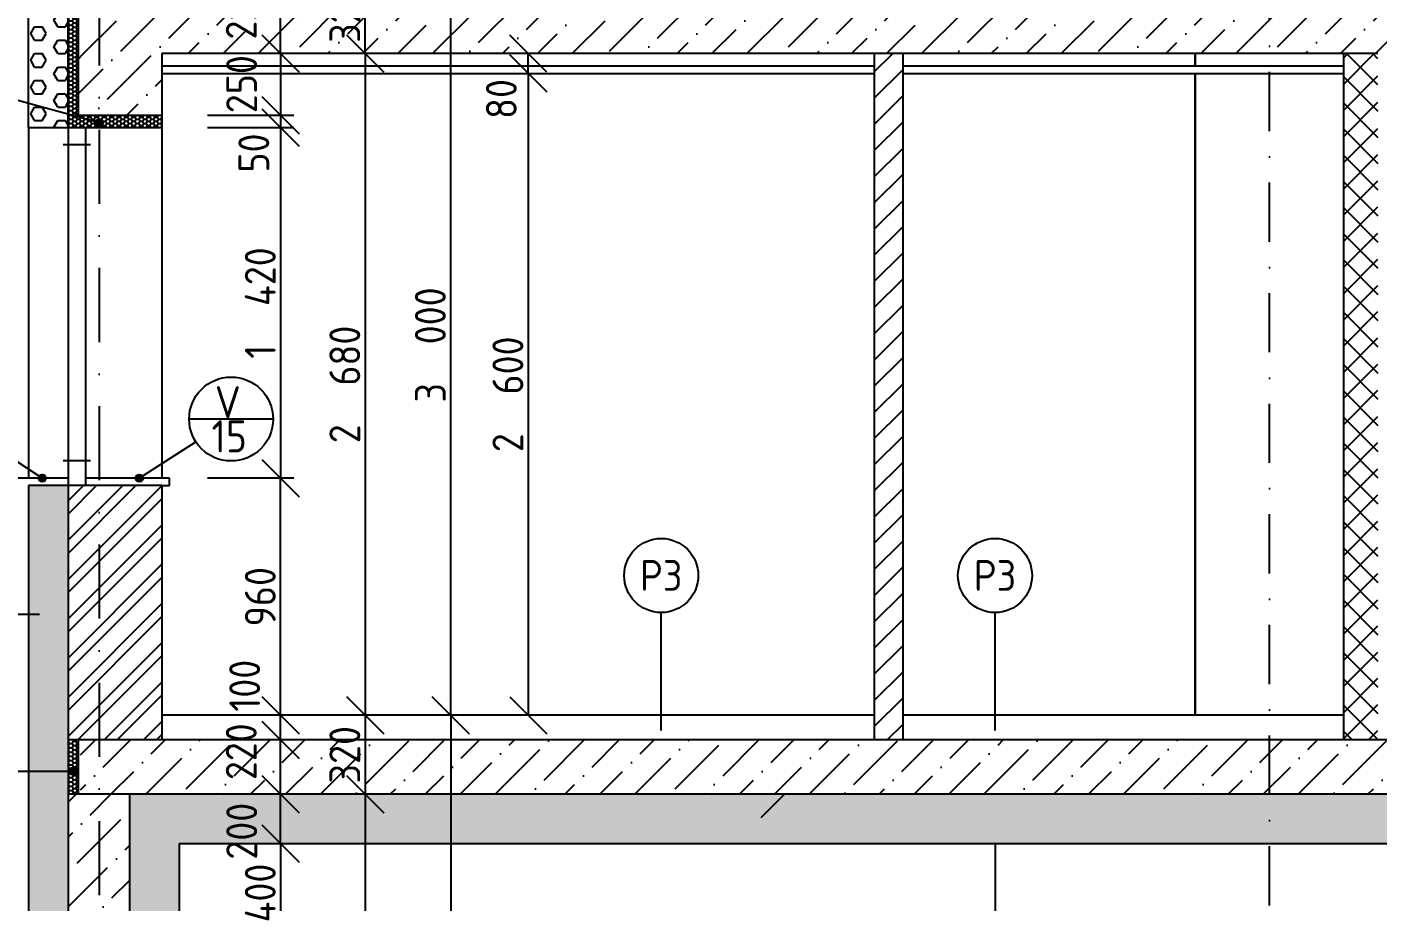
# Model space of a CAD drawing. Extents: x 3792242 to 5145247, y -1546315 to -1031918.
# Drawn here: x 3888902 to 3894374, y -1536400 to -1532856 of the extents above; entities that cross this region are included whole.
import ezdxf

# ---------------------------------------------------------------- set-up
doc = ezdxf.new("R2010")
doc.units = 0
doc.header["$MEASUREMENT"] = 0
doc.linetypes.add('BODKOCIARKOVANA_3', pattern=[5.6, 3, -1.3, 0, -1.3])
doc.layers.get('0').update_dxf_attribs({"linetype": 'CONTINUOUS'})
doc.layers.get('Defpoints').update_dxf_attribs({"color": 61, "linetype": 'CONTINUOUS'})
for name, color, linetype in [('KÓTY', 4, 'CONTINUOUS'), ('MÚRY', 1, 'CONTINUOUS'), ('OKNÁ', 143, 'CONTINUOUS'), ('osi', 253, 'CONTINUOUS'), ('TENKÁ', 7, 'CONTINUOUS'), ('ŠRAFY', 82, 'CONTINUOUS'), ('šrafy-múry', 8, 'CONTINUOUS')]:
    doc.layers.add(name, color=color, linetype=linetype)
doc.styles.add('STYLE1', font='isocp.shx')
doc.dimstyles.new('STANDARD-50', dxfattribs={"dimtxt": 125, "dimasz": 150, "dimexe": 10, "dimexo": 200, "dimgap": 20, "dimtad": 1, "dimdsep": 46, "dimlunit": 6, "dimtxsty": 'STYLE1', "dimblk1": 'OBLIQUE', "dimblk2": 'OBLIQUE', "dimsah": 1, "dimcen": 2.5, "dimse1": 1, "dimse2": 1, "dimadec": 0, "dimazin": 0, "dimtfac": 1, "dimtmove": 1, "dimatfit": 3, "dimldrblk": 'OBLIQUE', "dimfxl": 1, "dimtolj": 1, "dimtzin": 0, "dimarcsym": 0})
pattern_1 = [(0, (-554060, -32883.5), (15, 8.660254038), [10, -20]), (120, (-554060, -32883.5), (-15, 8.660254038), [10, -20]), (60, (-554060, -32883.5), (4e-15, 17.320508076), [-20, 10])]
pattern_2 = [(0, (-559036, -20883.5), (0, 54.12658774), [31.25, -62.5]), (120, (-559036, -20883.5), (-46.875, -27.06329387), [31.25, -62.5]), (60, (-559004.75, -20883.5), (-46.875, 27.06329387), [31.25, -62.5])]

# ---------------------------------------------------------------- blocks, each defined once
blk = doc.blocks.new('_OBLIQUE')
at = {"color": 0, "linetype": 'ByBlock'}
blk.add_line((-0.5, -0.5), (0.5, 0.5), dxfattribs=at)
blk = doc.blocks.new('*D32212')
at = {"layer": 'Defpoints', "color": 0}
for p in [(3889449, -1533263.8), (3889449, -1534683.8), (3889929.5, -1534683.8)]:
    blk.add_point(p, dxfattribs=at)
at = {"layer": 'KÓTY', "color": 0, "lineweight": -2, "ltscale": 0.25}
blk.add_line((3889929.5, -1533263.8), (3889929.5, -1534683.8), dxfattribs=at)
at = {"layer": 'KÓTY', "color": 0, "linetype": 'ByBlock', "lineweight": -2, "xscale": 150, "yscale": 150, "zscale": 150}
for p, rotation in [((3889929.5, -1533263.8), 90), ((3889929.5, -1534683.8), 270)]:
    blk.add_blockref('_OBLIQUE', p, dxfattribs=dict(at, rotation=rotation))
at = {"layer": 'KÓTY', "color": 0, "insert": (3889847, -1533973.8), "char_height": 125, "attachment_point": 5, "rotation": 90, "style": 'STYLE1'}
blk.add_mtext('\\A1;1ﾠ420', dxfattribs=at)
blk = doc.blocks.new('*D32213')
at = {"layer": 'Defpoints', "color": 0}
for p in [(3889449, -1533213.8), (3889449, -1533263.8), (3889929.5, -1533263.8)]:
    blk.add_point(p, dxfattribs=at)
at = {"layer": 'KÓTY', "color": 0, "lineweight": -2, "ltscale": 0.25}
blk.add_line((3889929.5, -1533213.8), (3889929.5, -1533263.8), dxfattribs=at)
at = {"layer": 'KÓTY', "color": 0, "linetype": 'ByBlock', "lineweight": -2, "xscale": 150, "yscale": 150, "zscale": 150}
for p, rotation in [((3889929.5, -1533213.8), 90), ((3889929.5, -1533263.8), 270)]:
    blk.add_blockref('_OBLIQUE', p, dxfattribs=dict(at, rotation=rotation))
at = {"layer": 'KÓTY', "color": 0, "insert": (3889821, -1533366.5), "char_height": 125, "attachment_point": 5, "rotation": 90, "style": 'STYLE1'}
blk.add_mtext('\\A1;50', dxfattribs=at)
blk = doc.blocks.new('*D32214')
at = {"layer": 'Defpoints', "color": 0}
for p in [(3889449, -1532963.8), (3889449, -1533213.8), (3889929.5, -1533213.8)]:
    blk.add_point(p, dxfattribs=at)
at = {"layer": 'KÓTY', "color": 0, "lineweight": -2, "ltscale": 0.25}
blk.add_line((3889929.5, -1532963.8), (3889929.5, -1533213.8), dxfattribs=at)
at = {"layer": 'KÓTY', "color": 0, "linetype": 'ByBlock', "lineweight": -2, "xscale": 150, "yscale": 150, "zscale": 150}
for p, rotation in [((3889929.5, -1532963.8), 90), ((3889929.5, -1533213.8), 270)]:
    blk.add_blockref('_OBLIQUE', p, dxfattribs=dict(at, rotation=rotation))
at = {"layer": 'KÓTY', "color": 0, "insert": (3889771.5, -1533087.5), "char_height": 125, "attachment_point": 5, "rotation": 90, "style": 'STYLE1'}
blk.add_mtext('\\A1;250', dxfattribs=at)
blk = doc.blocks.new('*D32215')
at = {"layer": 'Defpoints', "color": 0}
for p in [(3889449, -1532743.8), (3889929.5, -1532743.8), (3889449, -1532963.8)]:
    blk.add_point(p, dxfattribs=at)
at = {"layer": 'KÓTY', "color": 0, "lineweight": -2, "ltscale": 0.25}
blk.add_line((3889929.5, -1532963.8), (3889929.5, -1532743.8), dxfattribs=at)
at = {"layer": 'KÓTY', "color": 0, "linetype": 'ByBlock', "lineweight": -2, "xscale": 150, "yscale": 150, "zscale": 150}
for p, rotation in [((3889929.5, -1532743.8), 90), ((3889929.5, -1532963.8), 270)]:
    blk.add_blockref('_OBLIQUE', p, dxfattribs=dict(at, rotation=rotation))
at = {"layer": 'KÓTY', "color": 0, "insert": (3889770, -1532791.5), "char_height": 125, "attachment_point": 5, "rotation": 90, "style": 'STYLE1'}
blk.add_mtext('\\A1;220', dxfattribs=at)
blk = doc.blocks.new('*D32217')
at = {"layer": 'Defpoints', "color": 0}
for p in [(3889929.5, -1534683.8), (3889929.5, -1534683.8), (3889929.5, -1535643.8)]:
    blk.add_point(p, dxfattribs=at)
at = {"layer": 'KÓTY', "color": 0, "lineweight": -2, "ltscale": 0.25}
blk.add_line((3889929.5, -1535643.8), (3889929.5, -1534683.8), dxfattribs=at)
at = {"layer": 'KÓTY', "color": 0, "linetype": 'ByBlock', "lineweight": -2, "xscale": 150, "yscale": 150, "zscale": 150}
for p, rotation in [((3889929.5, -1534683.8), 90), ((3889929.5, -1535643.8), 270)]:
    blk.add_blockref('_OBLIQUE', p, dxfattribs=dict(at, rotation=rotation))
at = {"layer": 'KÓTY', "color": 0, "insert": (3889847, -1535163.8), "char_height": 125, "attachment_point": 5, "rotation": 90, "style": 'STYLE1'}
blk.add_mtext('\\A1;960', dxfattribs=at)
blk = doc.blocks.new('*D32222')
at = {"layer": 'Defpoints', "color": 0}
for p in [(3889449, -1535743.8), (3889929.5, -1535743.8), (3889449, -1535963.8)]:
    blk.add_point(p, dxfattribs=at)
at = {"layer": 'KÓTY', "color": 0, "lineweight": -2, "ltscale": 0.25}
blk.add_line((3889929.5, -1535963.8), (3889929.5, -1535743.8), dxfattribs=at)
at = {"layer": 'KÓTY', "color": 0, "linetype": 'ByBlock', "lineweight": -2, "xscale": 150, "yscale": 150, "zscale": 150}
for p, rotation in [((3889929.5, -1535743.8), 90), ((3889929.5, -1535963.8), 270)]:
    blk.add_blockref('_OBLIQUE', p, dxfattribs=dict(at, rotation=rotation))
at = {"layer": 'KÓTY', "color": 0, "insert": (3889770, -1535791.5), "char_height": 125, "attachment_point": 5, "rotation": 90, "style": 'STYLE1'}
blk.add_mtext('\\A1;220', dxfattribs=at)
blk = doc.blocks.new('*D32223')
at = {"layer": 'Defpoints', "color": 0}
for p in [(3889929.5, -1535643.8), (3889929.5, -1535643.8), (3889929.5, -1535743.8)]:
    blk.add_point(p, dxfattribs=at)
at = {"layer": 'KÓTY', "color": 0, "lineweight": -2, "ltscale": 0.25}
blk.add_line((3889929.5, -1535743.8), (3889929.5, -1535643.8), dxfattribs=at)
at = {"layer": 'KÓTY', "color": 0, "linetype": 'ByBlock', "lineweight": -2, "xscale": 150, "yscale": 150, "zscale": 150}
for p, rotation in [((3889929.5, -1535643.8), 90), ((3889929.5, -1535743.8), 270)]:
    blk.add_blockref('_OBLIQUE', p, dxfattribs=dict(at, rotation=rotation))
at = {"layer": 'KÓTY', "color": 0, "insert": (3889784, -1535524), "char_height": 125, "attachment_point": 5, "rotation": 90, "style": 'STYLE1'}
blk.add_mtext('\\A1;100', dxfattribs=at)
blk = doc.blocks.new('*D32230')
at = {"layer": 'Defpoints', "color": 0}
for p in [(3889929.5, -1532963.8), (3889929.5, -1535643.8), (3890272, -1535643.8)]:
    blk.add_point(p, dxfattribs=at)
at = {"layer": 'KÓTY', "color": 0, "lineweight": -2, "ltscale": 0.25}
blk.add_line((3890272, -1532963.8), (3890272, -1535643.8), dxfattribs=at)
at = {"layer": 'KÓTY', "color": 0, "linetype": 'ByBlock', "lineweight": -2, "xscale": 150, "yscale": 150, "zscale": 150}
for p, rotation in [((3890272, -1532963.8), 90), ((3890272, -1535643.8), 270)]:
    blk.add_blockref('_OBLIQUE', p, dxfattribs=dict(at, rotation=rotation))
at = {"layer": 'KÓTY', "color": 0, "insert": (3890189.5, -1534303.8), "char_height": 125, "attachment_point": 5, "rotation": 90, "style": 'STYLE1'}
blk.add_mtext('\\A1;2ﾠ680', dxfattribs=at)
blk = doc.blocks.new('*D32231')
at = {"layer": 'Defpoints', "color": 0}
for p in [(3890593, -1533043.8), (3890593, -1535643.8), (3890932.5, -1535643.8)]:
    blk.add_point(p, dxfattribs=at)
at = {"layer": 'KÓTY', "color": 0, "lineweight": -2, "ltscale": 0.25}
blk.add_line((3890932.5, -1533043.8), (3890932.5, -1535643.8), dxfattribs=at)
at = {"layer": 'KÓTY', "color": 0, "linetype": 'ByBlock', "lineweight": -2, "xscale": 150, "yscale": 150, "zscale": 150}
for p, rotation in [((3890932.5, -1533043.8), 90), ((3890932.5, -1535643.8), 270)]:
    blk.add_blockref('_OBLIQUE', p, dxfattribs=dict(at, rotation=rotation))
at = {"layer": 'KÓTY', "color": 0, "insert": (3890850, -1534343.8), "char_height": 125, "attachment_point": 5, "rotation": 90, "style": 'STYLE1'}
blk.add_mtext('\\A1;2ﾠ600', dxfattribs=at)
blk = doc.blocks.new('*D32232')
at = {"layer": 'Defpoints', "color": 0}
for p in [(3890932.5, -1532963.8), (3890932.5, -1532963.8), (3890932.5, -1533043.8)]:
    blk.add_point(p, dxfattribs=at)
at = {"layer": 'KÓTY', "color": 0, "lineweight": -2, "ltscale": 0.25}
blk.add_line((3890932.5, -1533043.8), (3890932.5, -1532963.8), dxfattribs=at)
at = {"layer": 'KÓTY', "color": 0, "linetype": 'ByBlock', "lineweight": -2, "xscale": 150, "yscale": 150, "zscale": 150}
for p, rotation in [((3890932.5, -1532963.8), 90), ((3890932.5, -1533043.8), 270)]:
    blk.add_blockref('_OBLIQUE', p, dxfattribs=dict(at, rotation=rotation))
at = {"layer": 'KÓTY', "color": 0, "insert": (3890823.5, -1533147.5), "char_height": 125, "attachment_point": 5, "rotation": 90, "style": 'STYLE1'}
blk.add_mtext('\\A1;80', dxfattribs=at)
blk = doc.blocks.new('*D32233')
at = {"layer": 'Defpoints', "color": 0}
for p in [(3890284.5, -1532643.8), (3890618.5, -1532643.8), (3890284.5, -1535643.8)]:
    blk.add_point(p, dxfattribs=at)
at = {"layer": 'KÓTY', "color": 0, "lineweight": -2, "ltscale": 0.25}
blk.add_line((3890618.5, -1535643.8), (3890618.5, -1532643.8), dxfattribs=at)
at = {"layer": 'KÓTY', "color": 0, "linetype": 'ByBlock', "lineweight": -2, "xscale": 150, "yscale": 150, "zscale": 150}
for p, rotation in [((3890618.5, -1532643.8), 90), ((3890618.5, -1535643.8), 270)]:
    blk.add_blockref('_OBLIQUE', p, dxfattribs=dict(at, rotation=rotation))
at = {"layer": 'KÓTY', "color": 0, "insert": (3890536, -1534143.8), "char_height": 125, "attachment_point": 5, "rotation": 90, "style": 'STYLE1'}
blk.add_mtext('\\A1;3ﾠ000', dxfattribs=at)
blk = doc.blocks.new('*D32236')
at = {"layer": 'Defpoints', "color": 0}
for p in [(3890272, -1532643.8), (3890272, -1532643.8), (3890272, -1532963.8)]:
    blk.add_point(p, dxfattribs=at)
at = {"layer": 'KÓTY', "color": 0, "lineweight": -2, "ltscale": 0.25}
blk.add_line((3890272, -1532963.8), (3890272, -1532643.8), dxfattribs=at)
at = {"layer": 'KÓTY', "color": 0, "linetype": 'ByBlock', "lineweight": -2, "xscale": 150, "yscale": 150, "zscale": 150}
for p, rotation in [((3890272, -1532643.8), 90), ((3890272, -1532963.8), 270)]:
    blk.add_blockref('_OBLIQUE', p, dxfattribs=dict(at, rotation=rotation))
at = {"layer": 'KÓTY', "color": 0, "insert": (3890189.5, -1532803.8), "char_height": 125, "attachment_point": 5, "rotation": 90, "style": 'STYLE1'}
blk.add_mtext('\\A1;320', dxfattribs=at)
blk = doc.blocks.new('*D32248')
at = {"layer": 'Defpoints', "color": 0}
for p in [(3890272, -1535643.8), (3890272, -1535963.8), (3890272, -1535963.8)]:
    blk.add_point(p, dxfattribs=at)
at = {"layer": 'KÓTY', "color": 0, "lineweight": -2, "ltscale": 0.25}
blk.add_line((3890272, -1535643.8), (3890272, -1535963.8), dxfattribs=at)
at = {"layer": 'KÓTY', "color": 0, "linetype": 'ByBlock', "lineweight": -2, "xscale": 150, "yscale": 150, "zscale": 150}
for p, rotation in [((3890272, -1535643.8), 90), ((3890272, -1535963.8), 270)]:
    blk.add_blockref('_OBLIQUE', p, dxfattribs=dict(at, rotation=rotation))
at = {"layer": 'KÓTY', "color": 0, "insert": (3890189.5, -1535803.8), "char_height": 125, "attachment_point": 5, "rotation": 90, "style": 'STYLE1'}
blk.add_mtext('\\A1;320', dxfattribs=at)
blk = doc.blocks.new('*D32249')
at = {"layer": 'Defpoints', "color": 0}
for p in [(3889319, -1535963.8), (3889319, -1539043.8), (3890272, -1539043.8)]:
    blk.add_point(p, dxfattribs=at)
at = {"layer": 'KÓTY', "color": 0, "lineweight": -2, "ltscale": 0.25}
blk.add_line((3890272, -1535963.8), (3890272, -1539043.8), dxfattribs=at)
at = {"layer": 'KÓTY', "color": 0, "linetype": 'ByBlock', "lineweight": -2, "xscale": 150, "yscale": 150, "zscale": 150}
for p, rotation in [((3890272, -1535963.8), 90), ((3890272, -1539043.8), 270)]:
    blk.add_blockref('_OBLIQUE', p, dxfattribs=dict(at, rotation=rotation))
at = {"layer": 'KÓTY', "color": 0, "insert": (3890189.5, -1537503.8), "char_height": 125, "attachment_point": 5, "rotation": 90, "style": 'STYLE1'}
blk.add_mtext('\\A1;3ﾠ080', dxfattribs=at)
blk = doc.blocks.new('*D32250')
at = {"layer": 'Defpoints', "color": 0}
for p in [(3889519, -1535963.8), (3889929.5, -1535963.8), (3889519, -1536163.8)]:
    blk.add_point(p, dxfattribs=at)
at = {"layer": 'KÓTY', "color": 0, "lineweight": -2, "ltscale": 0.25}
blk.add_line((3889929.5, -1536163.8), (3889929.5, -1535963.8), dxfattribs=at)
at = {"layer": 'KÓTY', "color": 0, "linetype": 'ByBlock', "lineweight": -2, "xscale": 150, "yscale": 150, "zscale": 150}
for p, rotation in [((3889929.5, -1535963.8), 90), ((3889929.5, -1536163.8), 270)]:
    blk.add_blockref('_OBLIQUE', p, dxfattribs=dict(at, rotation=rotation))
at = {"layer": 'KÓTY', "color": 0, "insert": (3889772, -1536113.5), "char_height": 125, "attachment_point": 5, "rotation": 90, "style": 'STYLE1'}
blk.add_mtext('\\A1;200', dxfattribs=at)
blk = doc.blocks.new('*D32251')
at = {"layer": 'Defpoints', "color": 0}
for p in [(3889519, -1536163.8), (3889519, -1536563.8), (3889929.5, -1536563.8)]:
    blk.add_point(p, dxfattribs=at)
at = {"layer": 'KÓTY', "color": 0, "lineweight": -2, "ltscale": 0.25}
blk.add_line((3889929.5, -1536163.8), (3889929.5, -1536563.8), dxfattribs=at)
at = {"layer": 'KÓTY', "color": 0, "linetype": 'ByBlock', "lineweight": -2, "xscale": 150, "yscale": 150, "zscale": 150}
for p, rotation in [((3889929.5, -1536163.8), 90), ((3889929.5, -1536563.8), 270)]:
    blk.add_blockref('_OBLIQUE', p, dxfattribs=dict(at, rotation=rotation))
at = {"layer": 'KÓTY', "color": 0, "insert": (3889847, -1536363.8), "char_height": 125, "attachment_point": 5, "rotation": 90, "style": 'STYLE1'}
blk.add_mtext('\\A1;400', dxfattribs=at)
blk = doc.blocks.new('*D32253')
at = {"layer": 'Defpoints', "color": 0}
for p in [(3889449, -1535643.8), (3889319, -1539043.8), (3890618.5, -1539043.8)]:
    blk.add_point(p, dxfattribs=at)
at = {"layer": 'KÓTY', "color": 0, "lineweight": -2, "ltscale": 0.25}
blk.add_line((3890618.5, -1535643.8), (3890618.5, -1539043.8), dxfattribs=at)
at = {"layer": 'KÓTY', "color": 0, "linetype": 'ByBlock', "lineweight": -2, "xscale": 150, "yscale": 150, "zscale": 150}
for p, rotation in [((3890618.5, -1535643.8), 90), ((3890618.5, -1539043.8), 270)]:
    blk.add_blockref('_OBLIQUE', p, dxfattribs=dict(at, rotation=rotation))
at = {"layer": 'KÓTY', "color": 0, "insert": (3890536, -1537343.8), "char_height": 125, "attachment_point": 5, "rotation": 90, "style": 'STYLE1'}
blk.add_mtext('\\A1;3ﾠ400', dxfattribs=at)
blk = doc.blocks.new('*D49728')
at = {"layer": 'Defpoints', "color": 0}
for p in [(3889069, -1534713.8), (3887919, -1535743.8), (3889069, -1535743.8)]:
    blk.add_point(p, dxfattribs=at)
at = {"layer": 'KÓTY', "color": 0, "lineweight": -2, "ltscale": 0.25}
blk.add_line((3887919, -1534713.8), (3887919, -1535743.8), dxfattribs=at)
at = {"layer": 'KÓTY', "color": 0, "linetype": 'ByBlock', "lineweight": -2, "xscale": 150, "yscale": 150, "zscale": 150}
for p, rotation in [((3887919, -1534713.8), 90), ((3887919, -1535743.8), 270)]:
    blk.add_blockref('_OBLIQUE', p, dxfattribs=dict(at, rotation=rotation))
at = {"layer": 'KÓTY', "color": 0, "insert": (3887836.5, -1535228.8), "char_height": 125, "attachment_point": 5, "rotation": 90, "style": 'STYLE1'}
blk.add_mtext('\\A1;1ﾠ030', dxfattribs=at)
blk = doc.blocks.new('*D49729')
at = {"layer": 'Defpoints', "color": 0}
for p in [(3887919, -1534683.8), (3889069, -1534683.8), (3889069, -1534713.8)]:
    blk.add_point(p, dxfattribs=at)
at = {"layer": 'KÓTY', "color": 0, "lineweight": -2, "ltscale": 0.25}
for p, q in [((3887919, -1534683.8), (3887919, -1534533.8)), ((3887919, -1534713.8), (3887919, -1534683.8)), ((3887919, -1534713.8), (3887919, -1534863.8))]:
    blk.add_line(p, q, dxfattribs=at)
at = {"layer": 'KÓTY', "color": 0, "linetype": 'ByBlock', "lineweight": -2, "xscale": 150, "yscale": 150, "zscale": 150}
for p, rotation in [((3887919, -1534683.8), 270), ((3887919, -1534713.8), 90)]:
    blk.add_blockref('_OBLIQUE', p, dxfattribs=dict(at, rotation=rotation))
at = {"layer": 'KÓTY', "color": 0, "insert": (3887795.5, -1534790), "char_height": 125, "attachment_point": 5, "rotation": 90, "style": 'STYLE1'}
blk.add_mtext('\\A1;30', dxfattribs=at)
blk = doc.blocks.new('*D49730')
at = {"layer": 'Defpoints', "color": 0}
for p in [(3889069, -1535963.8), (3887919, -1538663.8), (3888909, -1538663.8)]:
    blk.add_point(p, dxfattribs=at)
at = {"layer": 'KÓTY', "color": 0, "lineweight": -2, "ltscale": 0.25}
blk.add_line((3887919, -1535963.8), (3887919, -1538663.8), dxfattribs=at)
at = {"layer": 'KÓTY', "color": 0, "linetype": 'ByBlock', "lineweight": -2, "xscale": 150, "yscale": 150, "zscale": 150}
for p, rotation in [((3887919, -1535963.8), 90), ((3887919, -1538663.8), 270)]:
    blk.add_blockref('_OBLIQUE', p, dxfattribs=dict(at, rotation=rotation))
at = {"layer": 'KÓTY', "color": 0, "insert": (3887836.5, -1537313.8), "char_height": 125, "attachment_point": 5, "rotation": 90, "style": 'STYLE1'}
blk.add_mtext('\\A1;2ﾠ700', dxfattribs=at)

msp = doc.modelspace()

# ---------------------------------------------------------------- hatches: boundary and pattern name
at = {"layer": 'TENKÁ'}
h = msp.add_hatch(color=256, dxfattribs=at)
h.dxf.hatch_style = 1
h.paths.add_polyline_path([(3889195.5, -1533228.946, -2.41421356), (3889180.5, -1533243.946, -0.41421356)])
h = msp.add_hatch(color=256, dxfattribs=at)
h.dxf.hatch_style = 1
h.paths.add_polyline_path([(3888964, -1534668.77, 2.41421356), (3888979, -1534683.77, 0.41421356)])
h = msp.add_hatch(color=256, dxfattribs=at)
h.dxf.hatch_style = 1
h.paths.add_polyline_path([(3889357, -1534668.77, 2.41421356), (3889372, -1534683.77, 0.41421356)])
h = msp.add_hatch(color=256, dxfattribs=at)
h.dxf.hatch_style = 1
h.paths.add_polyline_path([(3889086.5, -1535855.406, 2.41421356), (3889101.5, -1535870.406, 0.41421356)])
at = {"layer": 'ŠRAFY'}
h = msp.add_hatch(dxfattribs=at)
h.set_pattern_fill('HEX', color=256, scale=250)
h.set_pattern_definition(pattern_2)
h.paths.add_polyline_path([(3889069, -1531713.77), (3888909, -1531713.77), (3888909, -1533263.77), (3889069, -1533263.77), (3889069, -1532743.77)])
h = msp.add_hatch(dxfattribs=at)
h.set_pattern_fill('HONEY', color=256, scale=80)
h.set_pattern_definition(pattern_1)
h.paths.add_polyline_path([(3889109, -1532963.77), (3889109, -1532743.77), (3889069, -1532743.77), (3889069, -1532963.77)])
h = msp.add_hatch(dxfattribs=at)
h.set_pattern_fill('HONEY', color=256, scale=80)
h.set_pattern_definition(pattern_1)
h.paths.add_polyline_path([(3889109, -1532963.77), (3889069, -1532963.77), (3889069, -1533213.77), (3889109, -1533213.77)])
at = {"layer": 'ŠRAFY', "ltscale": 0.25}
h = msp.add_hatch(dxfattribs=at)
h.set_pattern_fill('ANSI31', color=256, scale=600, style=0)
h.set_pattern_definition([(45, (583837, 6000), (-53.0330086, 53.0330086), [])])
h.paths.add_polyline_path([(3892449, -1535743.77), (3892449, -1535643.77), (3892449, -1532963.77), (3892334, -1532963.77), (3892334, -1535643.77), (3892334, -1535743.77)])
h = msp.add_hatch(dxfattribs=at)
h.set_pattern_fill('ANSI37', color=256, scale=600, style=0)
h.set_pattern_definition([(45, (-3027247.4, 361531.64), (-53.0330086, 53.0330086), []), (135, (-3027247.4, 361531.64), (-53.0330086, -53.0330086), [])])
h.paths.add_polyline_path([(3894374, -1532963.77), (3894234, -1532963.77), (3894234, -1533013.77), (3894234, -1533043.77), (3894234, -1535643.77), (3894234, -1535743.77), (3894374, -1535743.77), (3894374, -1535643.77), (3894374, -1533043.77), (3894374, -1533013.77)])
at = {"layer": 'ŠRAFY'}
h = msp.add_hatch(dxfattribs=at)
h.set_pattern_fill('HONEY', color=256, scale=80)
h.set_pattern_definition([(0, (-554060, -32883.5), (15, 8.660254038), [10, -20]), (120, (-554060, -32883.5), (-15, 8.660254038), [10, -20]), (60, (-554060, -32883.5), (3e-15, 17.320508076), [-20, 10])])
h.paths.add_polyline_path([(3889449, -1533263.77), (3889449, -1533213.77), (3889379, -1533213.77), (3889349, -1533213.77), (3889279, -1533213.77), (3889209, -1533213.77), (3889139, -1533213.77), (3889069, -1533213.77), (3889069, -1533263.77), (3889139, -1533263.77)])
h = msp.add_hatch(dxfattribs=at)
h.set_pattern_fill('HEX', color=256, scale=250)
h.set_pattern_definition(pattern_2)
h.paths.add_polyline_path([(3888909, -1539063.77), (3888909, -1539313.77), (3889069, -1539313.77), (3889069, -1535963.77), (3889069, -1535743.77), (3889069, -1534713.77), (3888909, -1534713.77), (3888909, -1538663.77), (3888909, -1538733.77)])
h = msp.add_hatch(dxfattribs=at)
h.set_pattern_fill('ANSI32', color=256, scale=300)
h.paths.add_polyline_path([(3889069, -1534713.77), (3889449, -1534713.77), (3889449, -1535643.77), (3889449, -1535743.77), (3889069, -1535743.77)])
h = msp.add_hatch(dxfattribs=at)
h.set_pattern_fill('HONEY', color=256, scale=80)
h.set_pattern_definition(pattern_1)
h.paths.add_polyline_path([(3889109, -1535743.77), (3889069, -1535743.77), (3889069, -1535963.77), (3889109, -1535963.77)])
h = msp.add_hatch(dxfattribs=at)
h.set_pattern_fill('HEX', color=256, scale=250)
h.set_pattern_definition([(0, (-554060, -25423), (0, 54.12658774), [31.25, -62.5]), (120, (-554060, -25423), (-46.875, -27.06329387), [31.25, -62.5]), (60, (-554028.75, -25423), (-46.875, 27.06329387), [31.25, -62.5])])
h.paths.add_polyline_path([(3902499, -1536563.77), (3902499, -1535963.77), (3889319, -1535963.77), (3889319, -1536563.77), (3889519, -1536563.77), (3889519, -1536163.77), (3902299, -1536163.77), (3902299, -1536563.77)])
at = {"layer": 'šrafy-múry'}
h = msp.add_hatch(dxfattribs=at)
h.set_pattern_fill('ANSI36', color=253, scale=800, angle=360)
h.paths.add_polyline_path([(3889069, -1532963.77), (3889449, -1532963.77), (3892609, -1532963.77), (3892724, -1532963.77), (3894424, -1532963.77), (3894539, -1532963.77), (3901134, -1532963.77), (3901134, -1532743.77), (3889069, -1532743.77)])
h = msp.add_hatch(dxfattribs=at)
h.set_pattern_fill('ANSI36', color=253, scale=800, angle=360)
h.paths.add_polyline_path([(3889109, -1533213.77), (3889449, -1533213.77), (3889449, -1532963.77), (3889109, -1532963.77)])
h = msp.add_hatch(dxfattribs=at)
h.set_pattern_fill('ANSI36', color=253, scale=800, angle=360)
h.paths.add_polyline_path([(3901229, -1535963.77), (3901229, -1535743.77), (3894539, -1535743.77), (3894424, -1535743.77), (3892724, -1535743.77), (3892609, -1535743.77), (3889449, -1535743.77), (3889119, -1535743.77), (3889119, -1535963.77), (3889319, -1535963.77)])
h = msp.add_hatch(dxfattribs=at)
h.set_pattern_fill('ANSI36', color=253, scale=800, angle=360)
h.paths.add_polyline_path([(3889069, -1539313.77), (3889069, -1535963.77), (3889319, -1535963.77), (3889319, -1536063.77), (3889319, -1539113.77), (3889319, -1539313.77)])

# ---------------------------------------------------------------- linework, layer by layer
at = {"layer": 'KÓTY', "ltscale": 0.25}
for p, q in [((3889982.903, -1533213.77), (3889632.903, -1533213.77)), ((3889982.903, -1533263.77), (3889632.903, -1533263.77)), ((3889982.903, -1534683.77), (3889632.903, -1534683.77))]:
    msp.add_line(p, q, dxfattribs=at)
at = {"layer": 'MÚRY'}
for p, q in [((3888909, -1533263.77), (3888909, -1531713.77)), ((3892334, -1532963.77), (3889449, -1532963.77)), ((3889449, -1532963.77), (3889449, -1533263.77)), ((3892334, -1532963.77), (3892334, -1535643.77)), ((3894234, -1532963.77), (3892449, -1532963.77)), ((3892449, -1532963.77), (3892449, -1535643.77)), ((3894234, -1532963.77), (3894234, -1535643.77)), ((3889449, -1533263.77), (3888909, -1533263.77)), ((3888909, -1534713.77), (3888909, -1538663.77)), ((3889449, -1534713.77), (3888909, -1534713.77)), ((3889449, -1534713.77), (3889449, -1535643.77)), ((3892334, -1535643.77), (3889449, -1535643.77)), ((3894234, -1535643.77), (3892449, -1535643.77)), ((3889519, -1536163.77), (3902299, -1536163.77)), ((3889519, -1536163.77), (3889519, -1536563.77))]:
    msp.add_line(p, q, dxfattribs=at)
at = {"layer": 'OKNÁ', "ltscale": 0.25}
for p, q in [((3889195.5, -1533243.946), (3888835.567, -1533145.783)), ((3889069, -1533263.77), (3889069, -1534713.77)), ((3889139, -1533263.77), (3889139, -1534713.77)), ((3889159, -1533333.77), (3889049, -1533333.77)), ((3889159, -1534613.77), (3889049, -1534613.77)), ((3891471, -1535705.338), (3891471, -1535227.662)), ((3892823, -1535705.338), (3892823, -1535227.662)), ((3888953.5, -1535235.71), (3888676.139, -1535235.71)), ((3888840.5, -1535870.406), (3889086.5, -1535870.406)), ((3892824, -1536163.77), (3892824, -1536633.879))]:
    msp.add_line(p, q, dxfattribs=at)
for centre in [(3891471, -1535077.662), (3892823, -1535077.662)]:
    msp.add_circle(centre, 150, dxfattribs=at)
at = {"layer": 'osi', "linetype": 'BODKOCIARKOVANA_3', "ltscale": 100}
msp.add_line((3889194, -1519829.5), (3889194, -1542239.5), dxfattribs=at)
at = {"layer": 'osi', "linetype": 'BODKOCIARKOVANA_3', "ltscale": 80}
msp.add_line((3893934, -1542239.5), (3893934, -1519829.5), dxfattribs=at)
at = {"layer": 'TENKÁ'}
for p, q in [((3889069, -1533263.77), (3889069, -1531713.77)), ((3889109, -1532743.77), (3889109, -1533213.77)), ((3892449, -1532963.77), (3892334, -1532963.77)), ((3893634, -1532963.77), (3893634, -1533013.77)), ((3893634, -1533013.77), (3893634, -1532963.77)), ((3894374, -1532963.77), (3894234, -1532963.77)), ((3889449, -1533013.77), (3892334, -1533013.77)), ((3889449, -1533043.77), (3892334, -1533043.77)), ((3892449, -1533013.77), (3894234, -1533013.77)), ((3892449, -1533043.77), (3894234, -1533043.77)), ((3893634, -1535643.77), (3893634, -1533043.77)), ((3893634, -1533043.77), (3893634, -1535643.77)), ((3889449, -1533213.77), (3889069, -1533213.77)), ((3889449, -1533213.77), (3889069, -1533213.77)), ((3888909, -1533263.77), (3888909, -1534683.77)), ((3889449, -1533263.77), (3889449, -1534683.77)), ((3888964, -1534683.77), (3888742.435, -1534537.518)), ((3889357, -1534683.77), (3889586.133, -1534536.002)), ((3889069, -1534683.77), (3888859, -1534683.77)), ((3889479, -1534683.77), (3889139, -1534683.77)), ((3889479, -1534713.77), (3889479, -1534683.77)), ((3889069, -1534713.77), (3889069, -1540643.77)), ((3889449, -1534713.77), (3889479, -1534713.77)), ((3889449, -1535643.77), (3889449, -1535743.77)), ((3892334, -1535643.77), (3892334, -1535743.77)), ((3892449, -1535643.77), (3892449, -1535743.77)), ((3894234, -1535643.77), (3894234, -1535743.77)), ((3902909, -1535743.77), (3889069, -1535743.77)), ((3889109, -1535743.77), (3889109, -1535963.77)), ((3902859, -1535963.77), (3889069, -1535963.77)), ((3889319, -1536563.77), (3889319, -1535963.77))]:
    msp.add_line(p, q, dxfattribs=at)
at = {"layer": 'TENKÁ', "ltscale": 0.25}
msp.add_line((3889899, -1534443.867), (3889559, -1534443.867), dxfattribs=at)
at = {"layer": 'TENKÁ', "linetype": 'ByBlock', "ltscale": 0.25}
msp.add_line((3891969.959, -1535963.77), (3891874.5, -1536059.23), dxfattribs=at)
at = {"layer": 'TENKÁ'}
for centre in [(3889195.5, -1533243.946), (3888964, -1534683.77), (3889357, -1534683.77), (3889086.5, -1535870.406)]:
    msp.add_circle(centre, 15, dxfattribs=at)
at = {"layer": 'TENKÁ', "ltscale": 0.25}
msp.add_circle((3889729, -1534443.867), 170, dxfattribs=at)

# ---------------------------------------------------------------- texts
at = {"layer": 'TENKÁ', "style": 'STYLE1'}
for s, p in [('V', (3889662.97, -1534440.367)), ('15', (3889649.47, -1534579.003))]:
    msp.add_text(s, height=130, dxfattribs=at).set_placement(p)
at = {"layer": 'TENKÁ', "ltscale": 0.25, "style": 'STYLE1'}
for p in [(3891385.196, -1535139.84), (3892737.196, -1535139.84)]:
    msp.add_text('P3', height=125, dxfattribs=at).set_placement(p)

# ---------------------------------------------------------------- dimensions: what is measured, and where the dimension line sits
at = {"layer": 'KÓTY', "ltscale": 0.25}
for base, p1, p2, picture, middle in [((3890272, -1532643.77), (3890272, -1532963.77), (3890272, -1532643.77), '*D32236', (3890189.5, -1532803.77)), ((3890618.5, -1532643.77), (3890284.5, -1535643.77), (3890284.5, -1532643.77), '*D32233', (3890535.957, -1534143.77)), ((3890272, -1535643.77), (3889929.5, -1532963.77), (3889929.5, -1535643.77), '*D32230', (3890189.457, -1534303.77)), ((3890932.5, -1535643.77), (3890593, -1533043.77), (3890593, -1535643.77), '*D32231', (3890849.957, -1534343.77)), ((3887919, -1535743.77), (3889069, -1534713.77), (3889069, -1535743.77), '*D49728', (3887836.457, -1535228.77)), ((3890618.5, -1539043.77), (3889449, -1535643.77), (3889319, -1539043.77), '*D32253', (3890535.957, -1537343.77)), ((3890272, -1535963.77), (3890272, -1535643.77), (3890272, -1535963.77), '*D32248', (3890189.5, -1535803.77)), ((3887919, -1538663.77), (3889069, -1535963.77), (3888909, -1538663.77), '*D49730', (3887836.457, -1537313.77)), ((3890272, -1539043.77), (3889319, -1535963.77), (3889319, -1539043.77), '*D32249', (3890189.457, -1537503.77)), ((3889929.5, -1536563.77), (3889519, -1536163.77), (3889519, -1536563.77), '*D32251', (3889847, -1536363.77))]:
    dim = msp.add_linear_dim(base=base, p1=p1, p2=p2, angle=90, dimstyle='STANDARD-50', override={"dimtxsty": 'STYLE1', "dimldrblk": 'OBLIQUE'}, dxfattribs=at)
    dim.commit()
    dim.dimension.update_dxf_attribs({"geometry": picture, "text_midpoint": middle})
for base, p1, p2, picture, middle in [((3889929.5, -1532743.77), (3889449, -1532963.77), (3889449, -1532743.77), '*D32215', (3889852.5, -1532791.5)), ((3889929.5, -1533213.77), (3889449, -1532963.77), (3889449, -1533213.77), '*D32214', (3889854, -1533087.5)), ((3889929.5, -1533263.77), (3889449, -1533213.77), (3889449, -1533263.77), '*D32213', (3889903.5, -1533366.5)), ((3889929.5, -1535643.77), (3889929.5, -1535743.77), (3889929.5, -1535643.77), '*D32223', (3889866.5, -1535524)), ((3889929.5, -1535743.77), (3889449, -1535963.77), (3889449, -1535743.77), '*D32222', (3889852.5, -1535791.5))]:
    dim = msp.add_linear_dim(base=base, p1=p1, p2=p2, angle=90, dimstyle='STANDARD-50', dxfattribs=at)
    dim.commit()
    dim.dimension.update_dxf_attribs({"geometry": picture, "text_midpoint": middle, "dimtype": 160})
for base, p1, p2, picture, middle in [((3890932.5, -1532963.77), (3890932.5, -1533043.77), (3890932.5, -1532963.77), '*D32232', (3890906, -1533147.5)), ((3887919, -1534683.77), (3889069, -1534713.77), (3889069, -1534683.77), '*D49729', (3887878, -1534790)), ((3889929.5, -1535963.77), (3889519, -1536163.77), (3889519, -1535963.77), '*D32250', (3889854.5, -1536113.5))]:
    dim = msp.add_linear_dim(base=base, p1=p1, p2=p2, angle=90, dimstyle='STANDARD-50', override={"dimtxsty": 'STYLE1', "dimldrblk": 'OBLIQUE'}, dxfattribs=at)
    dim.commit()
    dim.dimension.update_dxf_attribs({"geometry": picture, "text_midpoint": middle, "dimtype": 160})
for p1, p2, picture, middle in [((3889449, -1533263.77), (3889449, -1534683.77), '*D32212', (3889846.957, -1533973.77)), ((3889929.5, -1535643.77), (3889929.5, -1534683.77), '*D32217', (3889847, -1535163.77))]:
    dim = msp.add_linear_dim(base=(3889929.5, -1534683.77), p1=p1, p2=p2, angle=90, dimstyle='STANDARD-50', dxfattribs=at)
    dim.commit()
    dim.dimension.update_dxf_attribs({"geometry": picture, "text_midpoint": middle})

doc.saveas('drawing.dxf')
